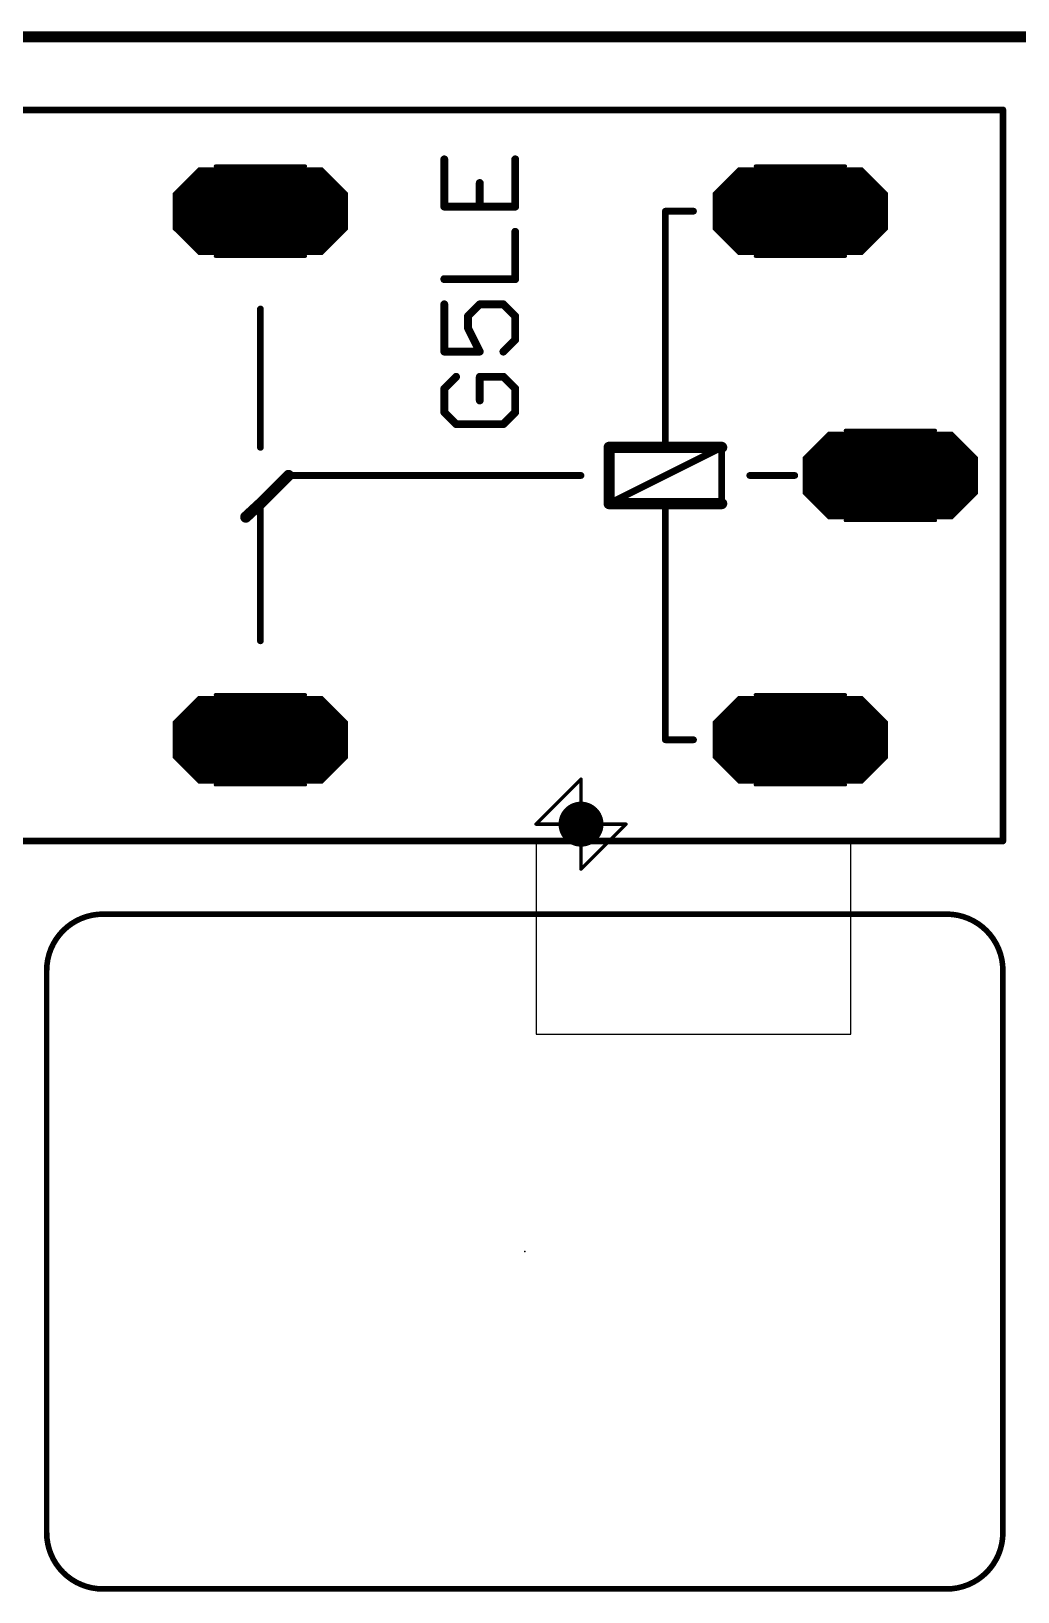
# Model space of a CAD drawing. Extents: x -1 to 118, y -20 to 95.
# Drawn here: x 28.23 to 50.5, y 59.63 to 94.87 of the extents above; entities that cross this region are included whole.
import ezdxf

# ---------------------------------------------------------------- set-up
doc = ezdxf.new("R2010")
doc.units = 0
for name, color, linetype in [('144', 253, 'CONTINUOUS'), ('17', 92, 'CONTINUOUS'), ('18', 92, 'CONTINUOUS'), ('20', 7, 'CONTINUOUS'), ('21', 253, 'CONTINUOUS'), ('23', 7, 'CONTINUOUS'), ('40', 172, 'CONTINUOUS'), ('51', 253, 'CONTINUOUS')]:
    doc.layers.add(name, color=color, linetype=linetype)

# ---------------------------------------------------------------- blocks, each defined once
blk = doc.blocks.new('LONGP100')
at = {"const_width": 0.5}
blk.add_lwpolyline([(-0.75, -0.1036), (-0.75, 0.1036), (-0.6036, 0.25), (0.6036, 0.25), (0.75, 0.1036), (0.75, -0.1036), (0.6036, -0.25), (-0.6036, -0.25), (-0.75, -0.1036), (-0.75, 0.1036)], dxfattribs=at)
blk = doc.blocks.new('ROUNDV')
at = {"const_width": 0.5}
blk.add_lwpolyline([(0, -0.25, 1), (0, 0.25, 1), (0, -0.25)], format="xyb", dxfattribs=at)

msp = doc.modelspace()

# ---------------------------------------------------------------- linework, layer by layer
at = {"layer": '144', "const_width": 0.0762}
for points in [[(32.385, 89.789), (34.417, 91.821)], [(34.417, 91.821), (32.385, 91.821)], [(32.385, 91.821), (34.417, 89.789)], [(44.577, 89.789), (46.609, 91.821)], [(46.609, 91.821), (44.577, 91.821)], [(44.577, 91.821), (46.609, 89.789)], [(34.417, 89.789), (32.385, 89.789)], [(46.609, 89.789), (44.577, 89.789)], [(46.609, 83.82), (48.641, 85.852)], [(48.641, 85.852), (46.609, 85.852)], [(46.609, 85.852), (48.641, 83.82)], [(48.641, 83.82), (46.609, 83.82)], [(32.385, 77.851), (34.417, 79.883)], [(34.417, 79.883), (32.385, 79.883)], [(32.385, 79.883), (34.417, 77.851)], [(44.577, 77.851), (46.609, 79.883)], [(46.609, 79.883), (44.577, 79.883)], [(44.577, 79.883), (46.609, 77.851)], [(34.417, 77.851), (32.385, 77.851)], [(40.64, 77.978), (39.624, 76.962)], [(40.64, 75.946), (40.64, 77.978)], [(46.609, 77.851), (44.577, 77.851)], [(39.624, 76.962), (41.656, 76.962)], [(41.656, 76.962), (40.64, 75.946)]]:
    msp.add_lwpolyline(points, dxfattribs=at)
at = {"layer": '144', "const_width": 0.0381}
for points in [[(32.3985, 91.8345, 1), (32.3715, 91.8075)], [(32.385, 91.84, 1), (32.385, 91.802)], [(34.4305, 91.8075, 1), (34.4035, 91.8345)], [(34.417, 91.802, 1), (34.417, 91.84)], [(44.5905, 91.8345, 1), (44.5635, 91.8075)], [(44.577, 91.84, 1), (44.577, 91.802)], [(46.6225, 91.8075, 1), (46.5955, 91.8345)], [(46.609, 91.802, 1), (46.609, 91.84)], [(32.385, 89.808, 1), (32.385, 89.77)], [(32.3715, 89.8025, 1), (32.3985, 89.7755)], [(34.4035, 89.7755, 1), (34.4305, 89.8025)], [(34.417, 89.77, 1), (34.417, 89.808)], [(44.577, 89.808, 1), (44.577, 89.77)], [(44.5635, 89.8025, 1), (44.5905, 89.7755)], [(46.5955, 89.7755, 1), (46.6225, 89.8025)], [(46.609, 89.77, 1), (46.609, 89.808)], [(46.6225, 85.8655, 1), (46.5955, 85.8385)], [(46.609, 85.871, 1), (46.609, 85.833)], [(48.6545, 85.8385, 1), (48.6275, 85.8655)], [(48.641, 85.833, 1), (48.641, 85.871)], [(46.609, 83.8391, 1), (46.609, 83.801)], [(46.5955, 83.8335, 1), (46.6225, 83.8065)], [(48.6275, 83.8065, 1), (48.6545, 83.8335)], [(48.641, 83.801, 1), (48.641, 83.8391)], [(32.385, 79.9021, 1), (32.385, 79.864)], [(32.3985, 79.8965, 1), (32.3715, 79.8695)], [(34.4305, 79.8695, 1), (34.4035, 79.8965)], [(34.417, 79.864, 1), (34.417, 79.9021)], [(44.577, 79.9021, 1), (44.577, 79.864)], [(44.5905, 79.8965, 1), (44.5635, 79.8695)], [(46.6225, 79.8695, 1), (46.5955, 79.8965)], [(46.609, 79.864, 1), (46.609, 79.9021)], [(32.385, 77.87, 1), (32.385, 77.832)], [(34.417, 77.832, 1), (34.417, 77.87)], [(40.6591, 77.978, 1), (40.621, 77.978)], [(40.6535, 77.9645, 1), (40.6265, 77.9915)], [(44.577, 77.87, 1), (44.577, 77.832)], [(46.609, 77.832, 1), (46.609, 77.87)], [(32.3715, 77.8645, 1), (32.3985, 77.8375)], [(34.4035, 77.8375, 1), (34.4305, 77.8645)], [(44.5635, 77.8645, 1), (44.5905, 77.8375)], [(46.5955, 77.8375, 1), (46.6225, 77.8645)], [(39.6105, 76.9755, 1), (39.6375, 76.9485)], [(39.624, 76.981, 1), (39.624, 76.943)], [(41.6695, 76.9485, 1), (41.6425, 76.9755)], [(41.656, 76.943, 1), (41.656, 76.981)], [(40.6265, 75.9595, 1), (40.6535, 75.9325)], [(40.621, 75.946, 1), (40.6591, 75.946)]]:
    msp.add_lwpolyline(points, format="xyb", dxfattribs=at)
at = {"layer": '20', "const_width": 0.254}
msp.add_lwpolyline([(0, 94.742), (73.66, 94.742)], dxfattribs=at)
at = {"layer": '21'}
for points, const_width in [([(27.559, 93.091), (50.165, 93.091)], 0.1524), ([(50.165, 76.581), (50.165, 93.091)], 0.1524), ([(42.545, 85.471), (42.545, 90.805)], 0.1524), ([(42.545, 90.805), (43.18, 90.805)], 0.1524), ([(33.401, 85.471), (33.401, 88.5952)], 0.1524), ([(41.275, 85.471), (41.275, 84.201)], 0.254), ([(42.545, 85.471), (41.275, 85.471)], 0.254), ([(43.815, 85.471), (41.275, 84.201)], 0.1524), ([(43.815, 85.471), (42.545, 85.471)], 0.254), ([(43.815, 84.201), (43.815, 85.471)], 0.1524), ([(34.036, 84.836), (33.401, 84.201)], 0.254), ([(40.64, 84.836), (34.036, 84.836)], 0.1524), ([(45.466, 84.836), (44.45, 84.836)], 0.1524), ([(33.401, 84.201), (33.0708, 83.8962)], 0.254), ([(33.401, 81.1022), (33.401, 84.201)], 0.1524), ([(41.275, 84.201), (42.545, 84.201)], 0.254), ([(42.545, 84.201), (43.815, 84.201)], 0.254), ([(42.545, 78.867), (42.545, 84.201)], 0.1524), ([(43.18, 78.867), (42.545, 78.867)], 0.1524), ([(50.165, 76.581), (27.559, 76.581)], 0.1524), ([(48.895, 74.93), (29.845, 74.93)], 0.127), ([(28.575, 73.66), (28.575, 60.96)], 0.127), ([(50.165, 60.96), (50.165, 73.66)], 0.127), ([(29.845, 59.69), (48.895, 59.69)], 0.127)]:
    msp.add_lwpolyline(points, dxfattribs=dict(at, const_width=const_width))
for points, const_width in [([(50.2031, 93.091, 1), (50.1269, 93.091)], 0.0762), ([(50.165, 93.0529, 1), (50.165, 93.1291)], 0.0762), ([(42.5831, 90.805, 1), (42.5069, 90.805)], 0.0762), ([(42.545, 90.8431, 1), (42.545, 90.7669)], 0.0762), ([(43.18, 90.7669, 1), (43.18, 90.8431)], 0.0762), ([(33.4391, 88.5952, 1), (33.3629, 88.5952)], 0.0762), ([(33.3629, 85.471, 1), (33.4391, 85.471)], 0.0762), ([(41.3385, 85.471, 1), (41.2115, 85.471)], 0.127), ([(41.275, 85.5345, 1), (41.275, 85.4075)], 0.127), ([(42.545, 85.5345, 1), (42.545, 85.4075)], 0.127), ([(42.5069, 85.471, 1), (42.5831, 85.471)], 0.0762), ([(42.545, 85.4075, 1), (42.545, 85.5345)], 0.127), ([(43.8531, 85.471, 1), (43.7769, 85.471)], 0.0762), ([(43.815, 85.4075, 1), (43.815, 85.5345)], 0.127), ([(43.832, 85.4369, 1), (43.798, 85.5051)], 0.0762), ([(34.0809, 84.7911, 1), (33.9911, 84.8809)], 0.127), ([(34.036, 84.8741, 1), (34.036, 84.7979)], 0.0762), ([(40.64, 84.7979, 1), (40.64, 84.8741)], 0.0762), ([(44.45, 84.8741, 1), (44.45, 84.7979)], 0.0762), ([(45.466, 84.7979, 1), (45.466, 84.8741)], 0.0762), ([(33.3561, 84.2459, 1), (33.4459, 84.1561)], 0.127), ([(33.4441, 84.1543, 1), (33.3579, 84.2477)], 0.127), ([(33.4391, 84.201, 1), (33.3629, 84.201)], 0.0762), ([(41.275, 84.2645, 1), (41.275, 84.1375)], 0.127), ([(41.2115, 84.201, 1), (41.3385, 84.201)], 0.127), ([(41.258, 84.2351, 1), (41.292, 84.1669)], 0.0762), ([(42.545, 84.2645, 1), (42.545, 84.1375)], 0.127), ([(42.5831, 84.201, 1), (42.5069, 84.201)], 0.0762), ([(42.545, 84.1375, 1), (42.545, 84.2645)], 0.127), ([(43.7769, 84.201, 1), (43.8531, 84.201)], 0.0762), ([(43.815, 84.1375, 1), (43.815, 84.2645)], 0.127), ([(33.0277, 83.9429, 1), (33.1139, 83.8495)], 0.127), ([(33.3629, 81.1022, 1), (33.4391, 81.1022)], 0.0762), ([(42.545, 78.9051, 1), (42.545, 78.8289)], 0.0762), ([(43.18, 78.8289, 1), (43.18, 78.9051)], 0.0762), ([(42.5069, 78.867, 1), (42.5831, 78.867)], 0.0762), ([(50.1269, 76.581, 1), (50.2031, 76.581)], 0.0762), ([(50.165, 76.5429, 1), (50.165, 76.6191)], 0.0762), ([(29.845, 74.93, 0.4142), (28.575, 73.66)], 0.127), ([(29.845, 74.9618, 1), (29.845, 74.8983)], 0.0635), ([(29.845, 74.8983, 1), (29.845, 74.9618)], 0.0635), ([(50.165, 73.66, 0.4142), (48.895, 74.93)], 0.127), ([(48.895, 74.9618, 1), (48.895, 74.8983)], 0.0635), ([(48.895, 74.8983, 1), (48.895, 74.9618)], 0.0635), ([(28.6068, 73.66, 1), (28.5433, 73.66)], 0.0635), ([(28.5433, 73.66, 1), (28.6068, 73.66)], 0.0635), ([(50.1968, 73.66, 1), (50.1332, 73.66)], 0.0635), ([(50.1332, 73.66, 1), (50.1968, 73.66)], 0.0635), ([(28.575, 60.96, 0.4142), (29.845, 59.69)], 0.127), ([(28.6068, 60.96, 1), (28.5433, 60.96)], 0.0635), ([(28.5433, 60.96, 1), (28.6068, 60.96)], 0.0635), ([(48.895, 59.69, 0.4142), (50.165, 60.96)], 0.127), ([(50.1968, 60.96, 1), (50.1332, 60.96)], 0.0635), ([(50.1332, 60.96, 1), (50.1968, 60.96)], 0.0635), ([(29.845, 59.7218, 1), (29.845, 59.6583)], 0.0635), ([(29.845, 59.6583, 1), (29.845, 59.7218)], 0.0635), ([(48.895, 59.7218, 1), (48.895, 59.6583)], 0.0635), ([(48.895, 59.6583, 1), (48.895, 59.7218)], 0.0635)]:
    msp.add_lwpolyline(points, format="xyb", dxfattribs=dict(at, const_width=const_width))
at = {"layer": '23'}
for p in [(38.1, 84.836), (39.37, 67.31)]:
    msp.add_point(p, dxfattribs=at)
at = {"layer": '40'}
for p, q in [((39.63, 76.622), (39.63, 72.222)), ((46.73, 76.622), (39.63, 76.622)), ((46.73, 72.222), (46.73, 76.622)), ((39.63, 72.222), (46.73, 72.222))]:
    msp.add_line(p, q, dxfattribs=at)
at = {"layer": '51', "const_width": 0.1778}
for points in [[(37.5526, 91.9753), (37.5526, 90.9076)], [(39.1541, 90.9076), (39.1541, 91.9753)], [(38.3534, 90.9076), (38.3534, 91.4414)], [(37.5526, 90.9076), (39.1541, 90.9076)], [(39.1541, 89.2705), (39.1541, 90.3382)], [(37.5526, 89.2705), (39.1541, 89.2705)], [(37.5526, 88.7011), (37.5526, 87.6334)], [(38.0864, 88.4341), (38.3534, 88.7011)], [(38.0864, 88.1672), (38.0864, 88.4341)], [(38.3534, 88.7011), (38.8872, 88.7011)], [(38.8872, 88.7011), (39.1541, 88.4341)], [(39.1541, 88.4341), (39.1541, 87.9003)], [(38.3534, 87.6334), (38.0864, 88.1672)], [(39.1541, 87.9003), (38.8872, 87.6334)], [(37.5526, 87.6334), (38.3534, 87.6334)], [(37.8195, 87.064), (37.5526, 86.797)], [(38.8872, 87.064), (38.3534, 87.064)], [(38.3534, 87.064), (38.3534, 86.5301)], [(39.1541, 86.797), (38.8872, 87.064)], [(37.5526, 86.797), (37.5526, 86.2632)], [(39.1541, 86.2632), (39.1541, 86.797)], [(37.5526, 86.2632), (37.8195, 85.9963)], [(38.8872, 85.9963), (39.1541, 86.2632)], [(37.8195, 85.9963), (38.8872, 85.9963)]]:
    msp.add_lwpolyline(points, dxfattribs=at)
at = {"layer": '51', "const_width": 0.0889}
for points in [[(37.5971, 91.9753, 1), (37.5082, 91.9753)], [(39.1985, 91.9753, 1), (39.1097, 91.9753)], [(38.3978, 91.4414, 1), (38.309, 91.4414)], [(37.5526, 90.952, 1), (37.5526, 90.8632)], [(37.5082, 90.9076, 1), (37.5971, 90.9076)], [(38.309, 90.9076, 1), (38.3978, 90.9076)], [(39.1097, 90.9076, 1), (39.1985, 90.9076)], [(39.1541, 90.8632, 1), (39.1541, 90.952)], [(39.1985, 90.3382, 1), (39.1097, 90.3382)], [(37.5526, 89.3149, 1), (37.5526, 89.2261)], [(39.1097, 89.2705, 1), (39.1985, 89.2705)], [(39.1541, 89.2261, 1), (39.1541, 89.3149)], [(37.5971, 88.7011, 1), (37.5082, 88.7011)], [(38.055, 88.4655, 1), (38.1178, 88.4027)], [(38.1309, 88.4341, 1), (38.042, 88.4341)], [(38.3534, 88.7456, 1), (38.3534, 88.6567)], [(38.3848, 88.6697, 1), (38.322, 88.7325)], [(38.9186, 88.7325, 1), (38.8558, 88.6697)], [(38.8872, 88.6567, 1), (38.8872, 88.7456)], [(39.1985, 88.4341, 1), (39.1097, 88.4341)], [(39.1227, 88.4027, 1), (39.1855, 88.4655)], [(38.1262, 88.1871, 1), (38.0466, 88.1473)], [(38.042, 88.1672, 1), (38.1309, 88.1672)], [(39.1097, 87.9003, 1), (39.1985, 87.9003)], [(39.1855, 87.8689, 1), (39.1227, 87.9317)], [(37.5526, 87.6779, 1), (37.5526, 87.589)], [(37.5082, 87.6334, 1), (37.5971, 87.6334)], [(38.3136, 87.6135, 1), (38.3932, 87.6533)], [(38.3534, 87.589, 1), (38.3534, 87.6779)], [(38.8558, 87.6648, 1), (38.9186, 87.602)], [(37.8509, 87.0326, 1), (37.7881, 87.0954)], [(38.3534, 87.1085, 1), (38.3534, 87.0196)], [(38.3978, 87.064, 1), (38.309, 87.064)], [(38.9186, 87.0954, 1), (38.8558, 87.0326)], [(38.8872, 87.0196, 1), (38.8872, 87.1085)], [(37.5212, 86.8284, 1), (37.584, 86.7656)], [(37.5971, 86.797, 1), (37.5082, 86.797)], [(39.1985, 86.797, 1), (39.1097, 86.797)], [(39.1227, 86.7656, 1), (39.1855, 86.8284)], [(37.584, 86.2946, 1), (37.5212, 86.2318)], [(38.309, 86.5301, 1), (38.3978, 86.5301)], [(39.1855, 86.2318, 1), (39.1227, 86.2946)], [(37.5082, 86.2632, 1), (37.5971, 86.2632)], [(37.8195, 86.0408, 1), (37.8195, 85.9519)], [(37.7881, 85.9649, 1), (37.8509, 86.0277)], [(38.8558, 86.0277, 1), (38.9186, 85.9649)], [(38.8872, 85.9519, 1), (38.8872, 86.0408)], [(39.1097, 86.2632, 1), (39.1985, 86.2632)]]:
    msp.add_lwpolyline(points, format="xyb", dxfattribs=at)

# ---------------------------------------------------------------- block references
at = {"layer": '17', "xscale": 1.9812, "yscale": 1.9812, "rotation": 180}
for p in [(33.401, 90.805), (33.401, 90.805), (45.593, 90.805), (45.593, 90.805), (47.625, 84.836), (47.625, 84.836), (33.401, 78.867), (33.401, 78.867), (45.593, 78.867), (45.593, 78.867)]:
    msp.add_blockref('LONGP100', p, dxfattribs=at)
at = {"layer": '18', "xscale": 1.016, "yscale": 1.016}
msp.add_blockref('ROUNDV', (40.64, 76.962), dxfattribs=at)

doc.saveas('drawing.dxf')
